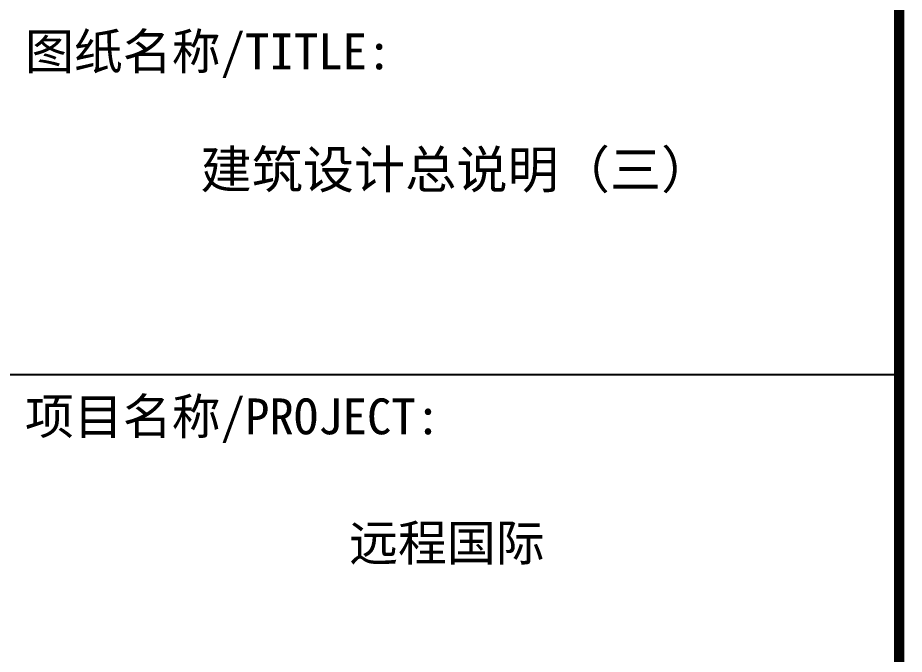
# Model space of a CAD drawing. Extents: x -737978 to 768813, y -372247 to 1140308.
# Drawn here: x -446013 to -437508, y -17777 to -11667 of the extents above; entities that cross this region are included whole.
import ezdxf

# ---------------------------------------------------------------- set-up
doc = ezdxf.new("R2010")
doc.units = 0
doc.header["$LTSCALE"] = 10
doc.header["$MEASUREMENT"] = 0
doc.layers.get('0').update_dxf_attribs({"linetype": 'CONTINUOUS'})
doc.layers.add('PUB_TITLE', color=4, linetype='CONTINUOUS')
doc.styles.add('-宋体', font='', dxfattribs={"width": 0.8})
doc.styles.get('-宋体').set_extended_font_data('SimSun')

# ---------------------------------------------------------------- blocks, each defined once
blk = doc.blocks.new('TQ1')
at = {"layer": 'PUB_TITLE'}
blk.add_line((-49854.8, -399054.8), (-43854.8, -399054.8), dxfattribs=at)
at = {"layer": 'PUB_TITLE', "style": '-宋体'}
for s, p in [('图纸名称/TITLE:', (-49704.8, -397011.1)), ('项目名称/PROJECT:', (-49704.8, -399454.9)), ('远程国际', (-47535.7, -400301.7))]:
    blk.add_text(s, height=240, dxfattribs=at).set_placement(p)

msp = doc.modelspace()

# ---------------------------------------------------------------- linework, layer by layer
at = {"layer": 'PUB_TITLE', "const_width": 100}
msp.add_lwpolyline([(-518157.6, -42902.5), (-437557.6, -42902.5), (-437557.6, 14497.5), (-518157.6, 14497.5)], close=True, dxfattribs=at)
msp.add_lwpolyline([(-518157.6, -42902.5), (-437557.6, -42902.5), (-437557.6, 14497.5), (-518157.6, 14497.5)], close=True, dxfattribs=at)
msp.add_lwpolyline([(-518157.6, -42902.5), (-437557.6, -42902.5), (-437557.6, 14497.5), (-518157.6, 14497.5)], close=True, dxfattribs=at)

# ---------------------------------------------------------------- block references
at = {"xscale": 1.433507481003284, "yscale": 1.433507481003284, "zscale": 1.433507481003284}
msp.add_blockref('TQ1', (-374691.5, 556956.1), dxfattribs=at)

# ---------------------------------------------------------------- texts
at = {"layer": 'PUB_TITLE', "color": 6, "style": '-宋体'}
msp.add_text('建筑设计总说明（三）', height=360, dxfattribs=at).set_placement((-444260.1, -13304.3))

doc.saveas('drawing.dxf')
